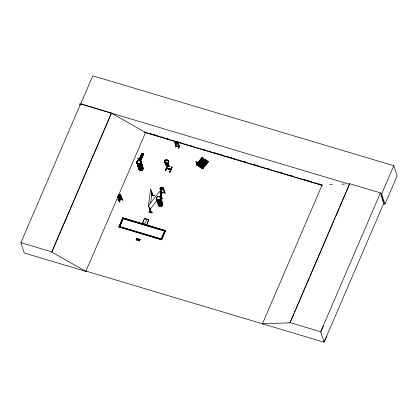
<?xml version="1.0" encoding="UTF-8"?>
<svg xmlns="http://www.w3.org/2000/svg" width="418" height="418" viewBox="0 0 418 418"><rect width="100%" height="100%" fill="white"/><g stroke="black" fill="none" stroke-linecap="round" stroke-linejoin="round"><path stroke-width="0.63" d="M202.646 162.701L202.709 162.398M204.783 163.966L204.872 164.258M166.453 168.412L166.557 168.114L170.774 169.436L170.638 169.708L166.38 168.339L166.521 168.005L170.622 169.504M167.231 160.538L168.083 161.05L168.491 162.727L167.597 163.715L166.557 163.856M148.871 212.104L152.314 212.219L148.855 211.999M166.766 162.978L165.235 162.816L164.316 161.735L164.655 160.397L166.098 159.65L167.827 159.989L168.825 161.264L168.522 162.811L166.547 163.767L165.037 163.229L164.572 161.902L165.126 163.124M165.774 160.559L164.64 161.928M149.263 207.746L150.658 212.156L150.809 211.607L151.008 211.816L149.566 207.678L150.773 212.098L148.583 205.431L159.624 191.376L161.86 198.001L160.423 193.863L161.531 198.221L161.808 197.839M152.816 195.253C152.993 198.487 149.445 183.91 152.857 195.457M151.53 191.329L151.379 191.611M150.626 211.999L150.511 211.66L150.668 212.01M150.511 212.083L150.835 211.623L150.809 212.067M151.624 195.342L154.529 195.279L151.661 195.175M167.299 160.512L165.695 160.549L167.336 160.428L168.25 160.987L168.752 161.86L168.715 162.827L167.712 163.924L166.489 164.081M119.271 200.535L118.968 200.771L121.507 198.984M121.769 198.749C121.298 200.535 120.504 193.9 120.321 195.065M121.575 199.036L121.878 198.816M121.925 198.968L119.031 200.859L117.667 196.429L120.515 194.569L121.894 198.989L120.515 194.809M150.584 203.211L151.927 192.933M149.299 211.252L152.074 212.846M119.611 197.097L120.259 196.032L119.846 197.014L120.661 197.191L119.689 197.244L119.031 198.278L119.454 197.27L118.675 197.113L119.073 196.199C116.653 197.191 121.701 193.471 119.464 195.948L120.29 196.105L119.308 196.178L118.963 196.977M168.276 162.686L168.543 161.322L167.655 160.193L166.118 159.895M121.115 197.667L121.304 196.956M120.786 196.632L118.555 198.09L120.786 196.632L120.969 195.948M154.503 195.415L151.619 195.258M166.845 162.916L165.303 162.738L164.514 161.761L164.828 160.554L166.129 159.88M141.242 157.231L141.582 156.645M152.8 195.525L152.68 195.237M138.128 163.605L138.337 163.908M138.321 163.882L138.671 163.584M139.455 160.857L139.816 160.742M139.8 160.7L139.518 160.92L139.701 160.611M139.481 160.893L139.748 160.904M158.145 199.778L157.926 200.018L157.873 199.658M159.336 196.732L159.242 197.009L159.106 196.747M167.754 165.831L165.434 170.81L165.073 170.701L167.226 165.685M160.219 188.257L159.911 188.555L163.213 187.609L164.619 191.998C159.524 195.18 161.959 190.571 160.287 188.758M164.211 191.831L164.326 192.118L164.473 191.752M200.055 160.789L200.07 161.102M200.044 160.925L200.729 160.716M203.383 162.743L203.32 162.362M170.617 169.551L166.385 168.282L170.654 169.677M118.028 199.569L119.914 202.056M196.883 164.744L197.118 164.556M196.862 164.969L196.721 164.52C197.526 164.807 197.254 163.799 197.171 164.64M202.124 167.487L201.925 167.722M150.684 212.093L150.799 211.639M199.459 166.453C199.454 165.821 200.05 167.388 199.794 166.411L199.323 166.212L199.464 166.657L199.376 166.15M199.966 166.103L199.71 166.15M201.962 167.498L201.774 167.926L201.523 167.545L202.035 168.318L201.941 167.806M139.931 160.549L139.659 159.279A1.165 0.428 22.6 0 0 139.424 158.553A1.165 0.428 22.6 0 0 137.909 158.119A1.165 0.428 22.6 0 0 138.139 158.84L138.969 160.94M139.393 159.237L141.796 153.437L142.24 153.537M139.424 159.242L141.885 153.359L143.515 153.871L140.641 160.852M139.513 159.237L141.885 153.359M139.356 159.875L141.838 153.448M139.46 159.906L141.869 154.106M139.314 160.481L142.339 153.594M139.424 160.543L142.12 154.174M140.208 160.758L142.893 154.394M140.296 160.752L143.202 153.777L140.411 160.815M143.447 153.908L140.27 161.421L143.494 153.819L140.725 160.909M175.032 141.801L174.698 141.822L176.208 145.872M176.6 144.33L175.341 147.261M179.165 146.859L178.836 146.739L177.556 142.653L177.89 142.637L179.238 146.739L175.983 145.919L174.567 141.326L174.766 140.934L177.222 141.707M176.302 145.898L176.056 145.636M177.89 142.637L177.556 142.653M179.191 146.587L178.789 146.587M178.585 148.285L179.829 145.213L178.627 148.285M170.011 172.174L172.138 167.169L170.011 172.179L169.656 172.075L171.767 166.918L169.703 172.064M86.03 271.089L85.889 271.413L24.218 252.989L20.9 242.654L80.617 103.774L111.491 113.168L51.775 252.049L85.847 271.402L85.988 271.073L324.049 342.196L326.693 336.166M380.417 192.87L320.7 331.751L324.049 342.196L383.766 203.315L380.417 192.87L349.6 183.664L349.558 184.291L80.679 103.967L92.786 75.804L393.813 165.737L397.1 175.968L384.994 204.125L383.74 203.749M51.775 252.049L111.428 112.98M85.847 271.402L145.704 132.192M118.864 226.896L122.787 217.773L165.559 230.553L161.682 239.801L118.864 226.896L161.682 239.801M118.905 227.021L122.787 217.773M119.778 226.629L123.158 218.541L119.778 226.629L161.928 239.221L119.156 226.441M174.985 142.71L177.864 143.735M175.414 143.003L175.032 142.684M166.024 165.262C166.777 165.251 173.083 167.749 166.035 165.152M165.868 163.966L166.312 165.518L169.29 166.259M176.093 143.202L176.286 143.703C177.875 144.623 176.709 143.405 177.582 143.478L177.279 142.543L175.638 141.686L175.241 141.932L175.544 142.872L176.124 143.196M176.255 143.708L176.14 143.165M142.35 223.745L144.45 218.452L148.771 219.743L146.671 225.036L148.771 219.743M142.59 223.181L144.45 218.452M168.433 163.689L168.099 163.704L168.433 163.689L169.243 166.359L166.359 165.403M178.141 143.651L177.843 143.714L178.12 143.604M168.308 164.117L168.94 166.307L168.266 164.217M142.272 223.51L144.675 224.168L146.849 219.11M161.641 239.671L165.559 230.553M262.285 324.112L322.142 184.902M262.426 323.783L289.982 322.842L349.6 183.664M289.982 322.842L294.11 313.249M294.622 312.047L295.395 310.25M295.913 309.048L309.581 277.259M310.099 276.058L333.825 220.876M334.343 219.68L335.116 217.877M335.628 216.681L339.238 208.284M339.756 207.082L349.296 184.892M384.994 204.125L381.707 193.895L393.813 165.737M320.794 332.049L323.433 326.024M199.532 166.254L199.72 166.442L199.767 166.061M201.868 167.801L202.025 167.587M160.81 191.397L161.609 194.313M120.332 195.87L119.104 197.165L118.498 197.071M161.541 198.148L161.787 197.881M161.594 192.865L161.557 192.588M164.572 191.852L161.259 192.808L164.608 192.029M149.221 211.362L152.006 213.034M140.939 156.823L141.436 156.593M150.987 211.874L149.566 207.678M138.53 163.825L138.53 163.527M138.645 163.788L138.17 163.94M200.18 161.191L200.765 161.014M203.367 162.701L202.866 162.921M204.825 163.919L205.484 163.799M166.489 168.052L170.727 169.295M118.075 197.479L120.87 195.603L120.452 195.645M167.493 165.763L165.434 170.81M165.371 170.753L167.618 165.862M161.494 198.116L160.517 193.921M161.661 198.252L161.855 197.986M163.198 198.801L160.439 197.071M149.895 209.522L156.996 200.488M159.754 196.977L160.935 195.467M196.183 162.137L196.962 164.279L197.876 164.859L197.474 162.952A1.165 0.319 38.9 0 0 197.244 162.231A1.165 0.319 38.9 0 0 195.948 161.411A1.165 0.319 38.9 0 0 196.183 162.137L197.003 164.227L197.918 164.802M196.69 164.938L196.319 164.457L196.899 163.736L197.077 164.018M202.025 157.649L196.324 164.729L202.03 157.654L202.5 157.952M203.592 158.636L197.881 165.711L203.608 158.641L202.093 157.602L196.324 164.729L197.777 165.591L197.583 165.256L203.336 158.474M196.523 164.854L202.234 157.785M196.617 164.917L202.375 157.821M197.191 164.723L197.28 165.235L196.773 164.457L197.333 165.173M197.834 164.917L202.72 158.845M197.505 165.439L203.216 158.344L197.604 165.528M203.43 158.532L197.709 165.601L203.482 158.516L203.127 158.338M200.034 164.697L200.076 164.64A1.165 0.319 38.9 0 0 199.846 163.919A1.165 0.319 38.9 0 0 198.555 163.098A1.165 0.319 38.9 0 0 198.785 163.825L199.564 165.967L200.478 166.547L200.034 164.697A1.165 0.319 38.9 0 0 199.799 163.971A1.165 0.319 38.9 0 0 198.508 163.156A1.165 0.319 38.9 0 0 198.743 163.877M200.06 167.127L200.384 167.304L206.105 160.24L204.627 159.336L205.107 159.639L199.391 166.714L198.921 166.145L199.501 165.429L199.099 166.427M200.206 167.221L206.064 160.157L204.695 159.289L198.926 166.416L205.003 159.551L199.292 166.625L204.977 159.514M204.695 159.289L198.937 166.432L200.504 167.404L206.21 160.329L205.729 160.026L200.253 167.158L200.87 166.291L199.679 165.706M199.099 166.526L204.836 159.472M200.891 165.272L200.933 165.22A1.165 0.319 38.9 0 1 200.703 164.493A1.165 0.319 38.9 0 1 201.993 165.314A1.165 0.319 38.9 0 1 202.223 166.035L202.625 167.942L201.711 167.362L200.891 165.272A1.165 0.319 38.9 0 1 200.661 164.551A1.165 0.319 38.9 0 1 201.951 165.366A1.165 0.319 38.9 0 1 202.181 166.092L202.223 166.035M200.117 167.137L205.818 160.037M201.021 166.207L205.504 160.653M200.4 167.315L206.064 160.157M201.513 168.093L206.816 161.526L201.544 168.109L201.074 167.54L201.654 166.824M202.981 167.832L202.401 168.553L201.178 167.608L206.842 160.684L208.232 161.604L202.652 168.799L201.068 167.806L206.842 160.684M201.246 167.822L201.758 166.886M201.711 167.362L200.933 165.22M202.066 166.913L206.884 160.778M202.155 166.97L206.67 161.432M208.18 161.614L207.965 161.432L202.181 168.506L207.474 161.928M207.689 162.064L202.38 168.632M202.401 168.553L208.232 161.599L202.448 168.673L202.181 168.506M208.342 161.719L202.636 168.794M164.535 162.006L165.695 160.533M118.529 197.134L118.947 196.653L118.749 196.152L119.689 195.525L119.872 196.052L120.353 195.917M158.203 199.956L157.764 200.039M118.968 200.572L119.104 200.833M119.783 202.16L117.907 199.652M118.681 197.087L119.6 197.056M178.883 146.634L177.791 143.134M197.181 164.619L197.071 164.739M199.673 166.427L199.527 166.38M137.851 238.678L137.198 239.258L138.123 238.835L137.256 239.451L138.123 238.835M139.931 239.3L139.283 239.88L140.202 239.457L139.34 240.073L140.202 239.457M136.08 239.927L137.047 239.582L136.111 240.01L136.958 239.3L136.775 238.354L137.198 239.258M138.165 240.549L139.126 240.204L138.191 240.632L139.042 239.922L138.86 238.976L139.283 239.88M136.111 240.01L136.989 239.383L136.775 238.354M138.191 240.632L139.069 240.005L138.86 238.976M119.71 195.551L118.749 196.152M118.926 196.685L118.022 197.463M120.473 195.671L119.851 196.026M118.999 196.821L119.877 196.23M118.926 199.088L121.095 197.641M152.674 195.269L152.664 195.713M117.944 196.491C117.468 196.47 119.334 199.47 119.313 200.713L118.012 196.575M118.973 196.763L119.856 196.183M122.84 200.175L120.922 197.589L122.824 200.081M202.793 162.372L203.174 162.304M175.968 145.778L178.909 146.488M166.129 165.298L165.46 163.26M166.343 165.507L165.909 163.861M160.799 191.324L161.468 194.443L160.841 191.402M165.131 163.088L166.505 163.563L168.297 162.686M119.052 200.682L121.863 198.879M120.927 197.583L122.876 200.138M157.826 199.548L158.286 199.757M162.968 188.001C163.266 187.086 163.6 191.585 164.284 192.097L164.295 192.102M165.011 193.445L164.18 190.368L165.005 193.356M161.891 187.233C159.122 188.419 162.351 186.339 162.027 187.797L162.633 187.813L162.936 188.748L162.513 189.307L161.484 189.589L160.805 189.338L160.502 188.398L160.998 188.079L160.789 187.536L160.993 188.048M160.063 189.04L163.375 188.116M160.345 189.908L160.846 190.321L163.438 189.6L163.657 188.993M165.262 162.743L165.585 162.837M120.138 194.663L120.504 194.621M161.311 192.944L159.901 188.523M164.227 190.43L165.037 193.419M203.08 162.288L202.725 162.863M205.228 164.368L204.857 164.217M329.833 184.641L332.394 184.552M342.008 184.228L344.568 184.139M152.638 195.587L150.611 188.842L148.432 205.541L150.537 212.151M200.29 167.268L200.185 166.944M176.072 145.798L174.745 141.718M141.258 157.272L140.903 156.959M176.041 145.939L179.197 146.843L177.216 141.681M380.469 193.524L381.707 193.895M150.083 133.504L151.959 134.063M153.213 134.439L157.591 135.745M161.343 136.869L163.219 137.428M165.721 138.175L168.851 139.11M178.235 141.916L181.365 142.846M185.122 143.97L186.998 144.529M189.5 145.276L192.63 146.211M202.014 149.017L205.139 149.952M208.895 151.07L210.771 151.635M214.528 152.753L216.404 153.317M217.653 153.688L222.036 155M225.788 156.118L228.918 157.053M230.166 157.429L234.545 158.736M238.302 159.859L240.178 160.418M242.68 161.165L245.81 162.1M253.945 164.53L258.324 165.836M262.076 166.96L263.951 167.519M266.454 168.266L269.584 169.201M278.968 172.007L282.098 172.942M285.855 174.06L287.73 174.625M290.233 175.372L293.358 176.307M302.747 179.108L305.871 180.043M307.125 180.419L311.504 181.725M315.261 182.849L317.137 183.408M318.385 183.784L321.515 184.714M175.597 141.493L144.33 132.151L145.563 132.522L111.491 113.168M176.845 141.864L322.001 185.231M144.173 132.182L175.45 141.524M177.326 142.089L322.44 185.44M174.828 142.245L177.99 143.181M172.143 167.179L171.73 166.902L169.656 172.075M144.524 218.687L148.845 219.978M122.824 217.903L164.979 230.496M123.195 218.666L165.35 231.258L122.578 218.483M137.444 240.413L137.229 239.368M139.528 241.034L139.309 239.989M289.883 322.544L320.7 331.751M20.9 242.654L51.712 251.861M144.675 224.168L146.598 224.8M207.062 160.92L201.549 168.109M138.489 163.563L138.698 163.736M204.93 164.274L205.322 164.342L205.52 163.83M201.931 160.439L200.562 159.571M205.588 164.875L204.219 164.008M197.458 164.264L198.231 164.749M201.737 167.09L203.106 167.952L203.023 167.686M199.605 165.915L200.52 166.495L200.076 164.64M201.758 167.31L202.667 167.89M201.889 167.869L201.471 167.608L201.617 168.052M196.319 164.457L196.497 164.734M199.517 166.594L199.935 166.86M118.576 198.116L118.122 197.808M160.371 189.861L160.846 190.31M152.795 195.274L152.685 195.734M165.638 164.274L166.327 164.932L168.433 165.565L168.799 165.214L167.963 163.6L165.209 162.931L166.071 165.413M121.121 197.646L118.911 199.12L118.456 198.816L117.698 196.418M119.506 195.007L119.349 194.506L118.398 195.128L118.581 195.655L118.195 196.131L118.827 198.075L119.428 198.163L120.65 196.857L120.034 194.934L119.501 195.075L119.323 194.542M118.56 195.629L118.456 195.149M138.139 158.84L138.995 160.878M381.326 195.441L383.431 202.004M206.67 163.469L205.316 162.654M205.484 160.873L204.13 160.063M206.152 164.102L204.799 163.292M205.097 161.353L203.744 160.538M204 162.706L202.652 161.897M200.823 161.74L199.47 160.925M200.87 166.291L200.959 166.557L199.501 165.429M196.899 163.736L196.988 164.002M177.122 143.458L177.31 144.022M166.949 162.921L166.249 162.712M142.925 155.193L141.331 154.78M140.479 161.155L140.333 161.066M138.975 160.674L138.781 160.423L138.865 160.69M119.532 195.749L118.968 196.126M79.545 103.758L80.12 105.55M163.213 187.609L162.764 187.536M139.633 159.342L139.905 160.611M139.1 240.115L139.267 240.956M137.015 239.493L137.188 240.334M140.95 162.853A2.174 1.928 -17.8 0 1 141.488 165.403A2.174 1.928 -17.8 0 1 138.687 166.291A2.205 1.959 -17.8 0 1 137.611 163.825M137.663 163.898A2.174 1.928 -17.8 0 0 138.687 166.291A2.205 1.959 -17.8 0 0 141.493 165.356A2.205 1.959 -17.8 0 0 140.95 162.764M140.584 161.635A2.205 1.959 -17.8 0 1 141.132 164.227A2.205 1.959 -17.8 0 1 138.29 165.126A2.205 1.959 -17.8 0 1 137.245 162.696M140.887 162.665A2.174 1.928 -17.8 0 1 140.448 166.04A2.174 1.928 -17.8 0 1 137.465 164.211M140.584 161.724A2.174 1.928 -17.8 0 1 141.127 164.274A2.174 1.928 -17.8 0 1 138.327 165.162A2.174 1.928 -17.8 0 1 137.297 162.769M140.568 161.573A2.205 1.959 -17.8 0 1 141.117 164.164A2.205 1.959 -17.8 0 1 138.269 165.068A2.205 1.959 -17.8 0 1 137.229 162.633M141.211 162.283A2.174 1.928 -17.8 0 1 139.262 165.12A2.174 1.928 -17.8 0 1 137.24 162.581M140.526 161.536A2.174 1.928 -17.8 0 1 140.929 161.865M142.371 166.259A2.205 1.959 -17.8 0 1 140.965 169.525A2.205 1.959 -17.8 0 1 138.624 166.981M142.381 166.401A2.174 1.928 -17.8 0 1 141.274 169.551A2.174 1.928 -17.8 0 1 138.557 167.618M142.663 167.284A2.174 1.928 -17.8 0 1 141.284 170.502A2.179 1.933 -17.8 0 1 138.98 168.02A2.174 1.928 -17.8 0 0 141.3 170.565A2.174 1.928 -17.8 0 0 142.684 167.346A2.179 1.933 -17.8 0 1 141.294 170.534A2.174 1.928 -17.8 0 1 138.98 167.999M141.686 164.232A2.174 1.928 -17.8 0 1 140.579 167.383A2.174 1.928 -17.8 0 1 137.862 165.45M142.026 165.188A2.205 1.959 -17.8 0 1 140.903 168.386A2.205 1.959 -17.8 0 1 138.139 166.421M142.324 166.212A2.174 1.928 -17.8 0 1 140.939 169.431A2.174 1.928 -17.8 0 1 138.635 166.928M138.123 166.364A2.205 1.959 -17.8 0 0 140.882 168.329A2.205 1.959 -17.8 0 0 142.01 165.126A2.174 1.928 -17.8 0 1 140.85 168.229A2.174 1.928 -17.8 0 1 138.133 166.301M142.021 165.272A2.174 1.928 -17.8 0 1 141.179 168.318A2.174 1.928 -17.8 0 1 138.201 166.996M160.543 198.863A2.205 1.959 -17.8 0 1 160.094 202.291A2.205 1.959 -17.8 0 1 157.064 200.431M160.543 198.952A2.174 1.928 -17.8 0 1 160.099 202.328A2.174 1.928 -17.8 0 1 157.116 200.499M157.408 201.889A2.174 1.928 -17.8 0 0 160.381 203.211A2.174 1.928 -17.8 0 0 161.228 200.165A2.179 1.933 -17.8 0 1 160.397 203.247A2.179 1.933 -17.8 0 1 157.408 201.915M157.419 201.445A2.174 1.928 -17.8 0 0 160.136 203.373A2.174 1.928 -17.8 0 0 161.249 200.227A2.179 1.933 -17.8 0 1 160.157 203.43A2.174 1.928 -17.8 0 1 157.455 201.549M160.162 197.672A2.205 1.959 -17.8 0 1 159.713 201.105A2.205 1.959 -17.8 0 1 156.682 199.245M160.888 199.093A2.179 1.933 -17.8 0 1 159.775 202.244A2.179 1.933 -17.8 0 1 157.053 200.311M160.183 197.824A2.179 1.933 -17.8 0 1 159.739 201.204A2.179 1.933 -17.8 0 1 156.75 199.37M160.522 198.806A2.205 1.959 -17.8 0 1 160.073 202.234A2.205 1.959 -17.8 0 1 157.043 200.374M160.12 197.636A2.174 1.928 -17.8 0 1 159.676 201.011A2.174 1.928 -17.8 0 1 156.693 199.182M157.424 201.486A2.179 1.933 -17.8 0 0 160.157 203.43A2.174 1.928 -17.8 0 0 161.28 200.332M161.98 202.416A2.205 1.959 -17.8 0 1 160.575 205.682A2.205 1.959 -17.8 0 1 158.234 203.143M161.876 203.117A2.174 1.928 -17.8 0 1 162.419 205.666A2.174 1.928 -17.8 0 1 159.619 206.555A2.174 1.928 -17.8 0 1 158.594 204.162M161.975 202.5A2.174 1.928 -17.8 0 1 160.867 205.651A2.174 1.928 -17.8 0 1 158.15 203.718M161.87 203.075A2.179 1.933 -17.8 0 1 162.414 205.635A2.179 1.933 -17.8 0 1 159.603 206.529A2.179 1.933 -17.8 0 1 158.574 204.12M161.62 201.288A2.205 1.959 -17.8 0 1 160.491 204.486A2.205 1.959 -17.8 0 1 157.732 202.521M161.918 202.307A2.179 1.933 -17.8 0 1 160.533 205.536A2.179 1.933 -17.8 0 1 158.223 203.023M161.62 201.371A2.179 1.933 -17.8 0 1 160.507 204.522A2.179 1.933 -17.8 0 1 157.785 202.589M161.965 202.359A2.205 1.959 -17.8 0 1 160.559 205.625A2.205 1.959 -17.8 0 1 158.218 203.08M161.599 201.225A2.205 1.959 -17.8 0 1 160.193 204.496A2.205 1.959 -17.8 0 1 157.852 201.951M161.552 201.183A2.174 1.928 -17.8 0 1 160.167 204.402A2.174 1.928 -17.8 0 1 157.868 201.899M164.687 230.945L161.306 239.033L164.687 230.945M168.141 164.655L167.921 164.953L166.516 164.535L165.737 163.088L166.207 163.077L166.045 162.576L167.101 162.889L168.141 164.655M120.18 197.171L119.302 197.761L118.67 195.823L119.558 195.243L120.18 197.171M119.208 194.757L118.696 195.3L119.208 194.757M161.709 187.426L161.102 187.776L161.709 187.426M162.085 187.964L161.05 188.246L161.353 189.187L162.383 188.899L162.085 187.964M143.155 154.644L141.54 154.179L143.155 154.644M142.58 156.013L140.97 155.553L142.58 156.013M142.272 156.745L140.662 156.285L142.272 156.745M141.932 157.57L140.317 157.105L141.948 157.623M176.751 142.381L175.769 142.089L176.072 143.029L177.054 143.322L176.751 142.381M177.013 143.693L176.38 143.499L177.013 143.693M167.315 163.558L166.259 163.245L166.563 164.185L167.618 164.499L167.315 163.558M202.882 159.185L201.513 158.317L202.882 159.185M207.631 162.268L206.262 161.4L207.652 162.325M202.495 159.666L201.126 158.798L202.495 159.666M207.244 162.748L205.875 161.881L207.244 162.748M204.517 162.074L203.148 161.207L204.517 162.074M201.398 161.019L200.029 160.151L201.398 161.019M203.425 163.428L202.056 162.56L203.425 163.428M138.133 164.086A2.174 1.928 -17.8 0 0 141.059 161.813A2.179 1.933 -17.8 0 0 137.595 160.778A2.179 1.933 -17.8 0 0 138.133 164.096A2.179 1.933 -17.8 0 0 141.07 161.818A2.174 1.928 -17.8 0 0 137.6 160.784A2.179 1.933 -17.8 0 0 138.133 164.096A2.179 1.933 -17.8 0 0 141.065 161.818A2.179 1.933 -17.8 0 0 137.6 160.784A2.174 1.928 -17.8 0 0 138.133 164.086M140.547 167.284A2.174 1.928 -17.8 0 0 141.655 164.133A2.179 1.933 -17.8 0 1 140.552 167.294A2.179 1.933 -17.8 0 1 137.82 165.356A2.179 1.933 -17.8 0 0 140.563 167.331A2.179 1.933 -17.8 0 0 141.676 164.169A2.179 1.933 -17.8 0 1 140.563 167.331A2.179 1.933 -17.8 0 1 137.83 165.387A2.174 1.928 -17.8 0 0 140.547 167.284M138.165 164.185A2.174 1.928 -17.8 0 0 141.091 161.912A2.174 1.928 -17.8 0 0 137.632 160.878A2.174 1.928 -17.8 0 0 138.165 164.185M138.144 164.133A2.179 1.933 -17.8 0 0 141.08 161.855A2.179 1.933 -17.8 0 0 137.611 160.815A2.179 1.933 -17.8 0 0 138.144 164.133M157.727 200.185A2.174 1.928 -17.8 0 0 160.653 197.918A2.174 1.928 -17.8 0 0 157.194 196.883A2.174 1.928 -17.8 0 0 157.727 200.185M157.758 200.285A2.174 1.928 -17.8 0 0 160.684 198.012A2.174 1.928 -17.8 0 0 157.225 196.977A2.174 1.928 -17.8 0 0 157.758 200.285M157.738 200.232A2.179 1.933 -17.8 0 0 160.674 197.949A2.179 1.933 -17.8 0 0 157.199 196.915A2.179 1.933 -17.8 0 0 157.738 200.232"/></g></svg>
